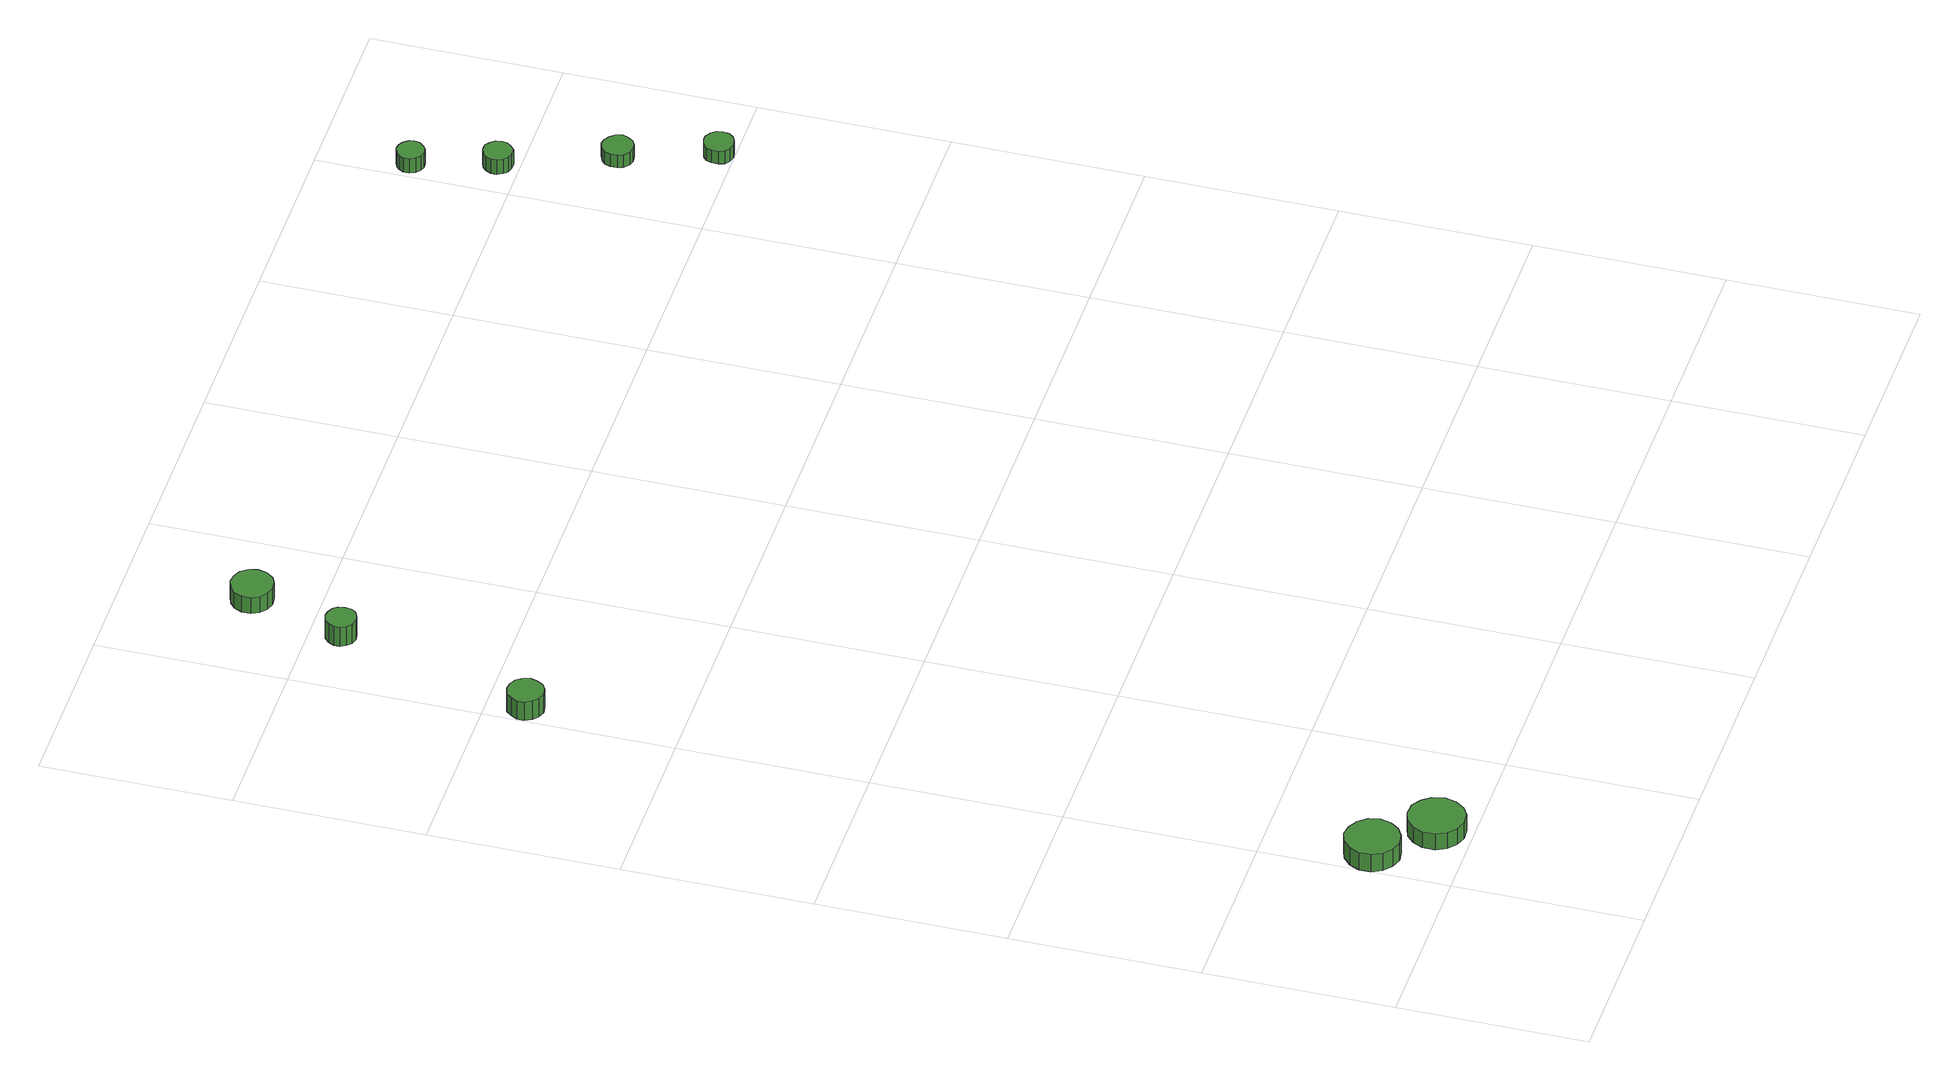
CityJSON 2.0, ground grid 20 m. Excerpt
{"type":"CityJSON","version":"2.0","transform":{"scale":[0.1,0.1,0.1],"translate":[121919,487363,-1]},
"CityObjects":{
"tree1":{"type":"SolitaryVegetationObject","attributes":{"function":"something"},"geometry":[{"type":"MultiSurface","lod":"1","boundaries":[[[0,1,2,3,4,5,6,7,8,9,10,11,12,13,14]],[[15,16,17,18,19,20,21,22,23,24,25,26,27,28,29]],[[0,29,28,1]],[[1,28,27,2]],[[2,27,26,3]],[[3,26,25,4]],[[4,25,24,5]],[[5,24,23,6]],[[6,23,22,7]],[[7,22,21,8]],[[8,21,20,9]],[[9,20,19,10]],[[10,19,18,11]],[[11,18,17,12]],[[12,17,16,13]],[[13,16,15,14]],[[14,15,29,0]]]}]},
"tree2":{"type":"SolitaryVegetationObject","attributes":{"function":"something"},"geometry":[{"type":"MultiSurface","lod":"1","boundaries":[[[30,31,32,33,34,35,36,37,38,39,40,41,42,43,44]],[[45,46,47,48,49,50,51,52,53,54,55,56,57,58,59]],[[30,59,58,31]],[[31,58,57,32]],[[32,57,56,33]],[[33,56,55,34]],[[34,55,54,35]],[[35,54,53,36]],[[36,53,52,37]],[[37,52,51,38]],[[38,51,50,39]],[[39,50,49,40]],[[40,49,48,41]],[[41,48,47,42]],[[42,47,46,43]],[[43,46,45,44]],[[44,45,59,30]]]}]},
"tree3":{"type":"SolitaryVegetationObject","attributes":{"function":"something"}},
"tree4":{"type":"SolitaryVegetationObject","attributes":{"function":"something"}},
"tree5":{"type":"SolitaryVegetationObject","attributes":{"function":"something"}},
"tree6":{"type":"SolitaryVegetationObject","attributes":{"function":"something"}},
"tree7":{"type":"SolitaryVegetationObject","attributes":{"function":"something"},"geometry":[{"type":"MultiSurface","lod":"1","boundaries":[[[60,61,62,63,64,65,66,67,68,69,70,71,72,73,74]],[[75,76,77,78,79,80,81,82,83,84,85,86,87,88,89]],[[60,89,88,61]],[[61,88,87,62]],[[62,87,86,63]],[[63,86,85,64]],[[64,85,84,65]],[[65,84,83,66]],[[66,83,82,67]],[[67,82,81,68]],[[68,81,80,69]],[[69,80,79,70]],[[70,79,78,71]],[[71,78,77,72]],[[72,77,76,73]],[[73,76,75,74]],[[74,75,89,60]]]}]},
"tree8":{"type":"SolitaryVegetationObject","attributes":{"function":"something"},"geometry":[{"type":"MultiSurface","lod":"1","boundaries":[[[90,91,92,93,94,95,96,97,98,99,100,101,102,103,104]],[[105,106,107,108,109,110,111,112,113,114,115,116,117,118,119]],[[90,119,118,91]],[[91,118,117,92]],[[92,117,116,93]],[[93,116,115,94]],[[94,115,114,95]],[[95,114,113,96]],[[96,113,112,97]],[[97,112,111,98]],[[98,111,110,99]],[[99,110,109,100]],[[100,109,108,101]],[[101,108,107,102]],[[102,107,106,103]],[[103,106,105,104]],[[104,105,119,90]]]}]},
"tree9":{"type":"SolitaryVegetationObject","attributes":{"function":"something"},"geometry":[{"type":"MultiSurface","lod":"1","boundaries":[[[120,121,122,123,124,125,126,127,128,129,130,131,132,133,134]],[[135,136,137,138,139,140,141,142,143,144,145,146,147,148,149]],[[120,149,148,121]],[[121,148,147,122]],[[122,147,146,123]],[[123,146,145,124]],[[124,145,144,125]],[[125,144,143,126]],[[126,143,142,127]],[[127,142,141,128]],[[128,141,140,129]],[[129,140,139,130]],[[130,139,138,131]],[[131,138,137,132]],[[132,137,136,133]],[[133,136,135,134]],[[134,135,149,120]]]}]},
"tree10":{"type":"SolitaryVegetationObject","attributes":{"function":"something"},"geometry":[{"type":"MultiSurface","lod":"1","boundaries":[[[150,151,152,153,154,155,156,157,158,159,160,161,162,163,164]],[[165,166,167,168,169,170,171,172,173,174,175,176,177,178,179]],[[150,179,178,151]],[[151,178,177,152]],[[152,177,176,153]],[[153,176,175,154]],[[154,175,174,155]],[[155,174,173,156]],[[156,173,172,157]],[[157,172,171,158]],[[158,171,170,159]],[[159,170,169,160]],[[160,169,168,161]],[[161,168,167,162]],[[162,167,166,163]],[[163,166,165,164]],[[164,165,179,150]]]}]},
"tree11":{"type":"SolitaryVegetationObject","attributes":{"function":"something"},"geometry":[{"type":"MultiSurface","lod":"1","boundaries":[[[180,181,182,183,184,185,186,187,188,189,190,191,192,193,194]],[[195,196,197,198,199,200,201,202,203,204,205,206,207,208,209]],[[180,209,208,181]],[[181,208,207,182]],[[182,207,206,183]],[[183,206,205,184]],[[184,205,204,185]],[[185,204,203,186]],[[186,203,202,187]],[[187,202,201,188]],[[188,201,200,189]],[[189,200,199,190]],[[190,199,198,191]],[[191,198,197,192]],[[192,197,196,193]],[[193,196,195,194]],[[194,195,209,180]]]}]},
"tree12":{"type":"SolitaryVegetationObject","attributes":{"function":"something"},"geometry":[{"type":"MultiSurface","lod":"1","boundaries":[[[210,211,212,213,214,215,216,217,218,219,220,221,222,223,224]],[[225,226,227,228,229,230,231,232,233,234,235,236,237,238,239]],[[210,239,238,211]],[[211,238,237,212]],[[212,237,236,213]],[[213,236,235,214]],[[214,235,234,215]],[[215,234,233,216]],[[216,233,232,217]],[[217,232,231,218]],[[218,231,230,219]],[[219,230,229,220]],[[220,229,228,221]],[[221,228,227,222]],[[222,227,226,223]],[[223,226,225,224]],[[224,225,239,210]]]}]},
"tree13":{"type":"SolitaryVegetationObject","attributes":{"function":"something"},"geometry":[{"type":"MultiSurface","lod":"1","boundaries":[[[240,241,242,243,244,245,246,247,248,249,250,251,252,253,254]],[[255,256,257,258,259,260,261,262,263,264,265,266,267,268,269]],[[240,269,268,241]],[[241,268,267,242]],[[242,267,266,243]],[[243,266,265,244]],[[244,265,264,245]],[[245,264,263,246]],[[246,263,262,247]],[[247,262,261,248]],[[248,261,260,249]],[[249,260,259,250]],[[250,259,258,251]],[[251,258,257,252]],[[252,257,256,253]],[[253,256,255,254]],[[254,255,269,240]]]}]}
},
"vertices":[
[58,89,29],[55,101,29],[48,110,29],[38,116,29],[26,118,29],[15,114,29],[6,106,29],[1,95,29],[1,83,29],[6,72,29],[15,64,29],[26,60,29],[38,62,29],[48,68,29],[55,77,29],[55,77,7],[48,68,7],[38,62,7],[26,60,7],[15,64,7],[6,72,7],[1,83,7],[1,95,7],[6,106,7],[15,114,7],[26,118,7],[38,116,7],[48,110,7],[55,101,7],[58,89,7],
[110,37,27],[107,50,27],[100,59,27],[90,66,27],[77,67,27],[66,63,27],[57,55,27],[52,44,27],[52,31,27],[57,20,27],[66,12,27],[77,8,27],[90,9,27],[100,15,27],[107,25,27],[107,25,7],[100,15,7],[90,9,7],[77,8,7],[66,12,7],[57,20,7],[52,31,7],[52,44,7],[57,55,7],[66,63,7],[77,67,7],[90,66,7],[100,59,7],[107,50,7],[110,37,7],
[39,960,31],[37,968,31],[33,974,31],[26,978,31],[18,979,31],[10,977,31],[5,971,31],[1,964,31],[1,956,31],[5,949,31],[10,944,31],[18,941,31],[26,942,31],[33,946,31],[37,953,31],[37,953,8],[33,946,8],[26,942,8],[18,941,8],[10,944,8],[5,949,8],[1,956,8],[1,964,8],[5,971,8],[10,977,8],[18,979,8],[26,978,8],[33,974,8],[37,968,8],[39,960,8],
[97,1168,31],[96,1175,31],[92,1180,31],[86,1183,31],[80,1184,31],[73,1182,31],[68,1177,31],[65,1171,31],[65,1165,31],[68,1159,31],[73,1154,31],[80,1152,31],[86,1153,31],[92,1156,31],[96,1161,31],[96,1161,7],[92,1156,7],[86,1153,7],[80,1152,7],[73,1154,7],[68,1159,7],[65,1165,7],[65,1171,7],[68,1177,7],[73,1182,7],[80,1184,7],[86,1183,7],[92,1180,7],[96,1175,7],[97,1168,7],
[136,1269,27],[134,1278,27],[128,1286,27],[120,1290,27],[111,1291,27],[102,1288,27],[95,1282,27],[91,1274,27],[91,1264,27],[95,1256,27],[102,1250,27],[111,1247,27],[120,1248,27],[128,1252,27],[134,1260,27],[134,1260,7],[128,1252,7],[120,1248,7],[111,1247,7],[102,1250,7],[95,1256,7],[91,1264,7],[91,1274,7],[95,1282,7],[102,1288,7],[111,1291,7],[120,1290,7],[128,1286,7],[134,1278,7],[136,1269,7],
[858,1223,25],[857,1229,25],[853,1234,25],[848,1238,25],[841,1238,25],[835,1236,25],[831,1232,25],[828,1226,25],[828,1220,25],[831,1214,25],[835,1210,25],[841,1208,25],[848,1208,25],[853,1212,25],[857,1217,25],[857,1217,7],[853,1212,7],[848,1208,7],[841,1208,7],[835,1210,7],[831,1214,7],[828,1220,7],[828,1226,7],[831,1232,7],[835,1236,7],[841,1238,7],[848,1238,7],[853,1234,7],[857,1229,7],[858,1223,7],
[835,1307,25],[834,1312,25],[830,1317,25],[825,1320,25],[819,1321,25],[813,1319,25],[809,1315,25],[806,1310,25],[806,1304,25],[809,1298,25],[813,1294,25],[819,1292,25],[825,1293,25],[830,1296,25],[834,1301,25],[834,1301,7],[830,1296,7],[825,1293,7],[819,1292,7],[813,1294,7],[809,1298,7],[806,1304,7],[806,1310,7],[809,1315,7],[813,1319,7],[819,1321,7],[825,1320,7],[830,1317,7],[834,1312,7],[835,1307,7],
[903,1111,23],[901,1118,23],[897,1123,23],[891,1127,23],[885,1128,23],[878,1125,23],[873,1121,23],[871,1115,23],[871,1108,23],[873,1102,23],[878,1097,23],[885,1095,23],[891,1096,23],[897,1099,23],[901,1105,23],[901,1105,7],[897,1099,7],[891,1096,7],[885,1095,7],[878,1097,7],[873,1102,7],[871,1108,7],[871,1115,7],[873,1121,7],[878,1125,7],[885,1128,7],[891,1127,7],[897,1123,7],[901,1118,7],[903,1111,7],
[935,1017,23],[934,1023,23],[930,1028,23],[924,1032,23],[918,1032,23],[911,1030,23],[906,1026,23],[904,1020,23],[904,1013,23],[906,1007,23],[911,1003,23],[918,1001,23],[924,1002,23],[930,1005,23],[934,1010,23],[934,1010,7],[930,1005,7],[924,1002,7],[918,1001,7],[911,1003,7],[906,1007,7],[904,1013,7],[904,1020,7],[906,1026,7],[911,1030,7],[918,1032,7],[924,1032,7],[930,1028,7],[934,1023,7],[935,1017,7]
]}
